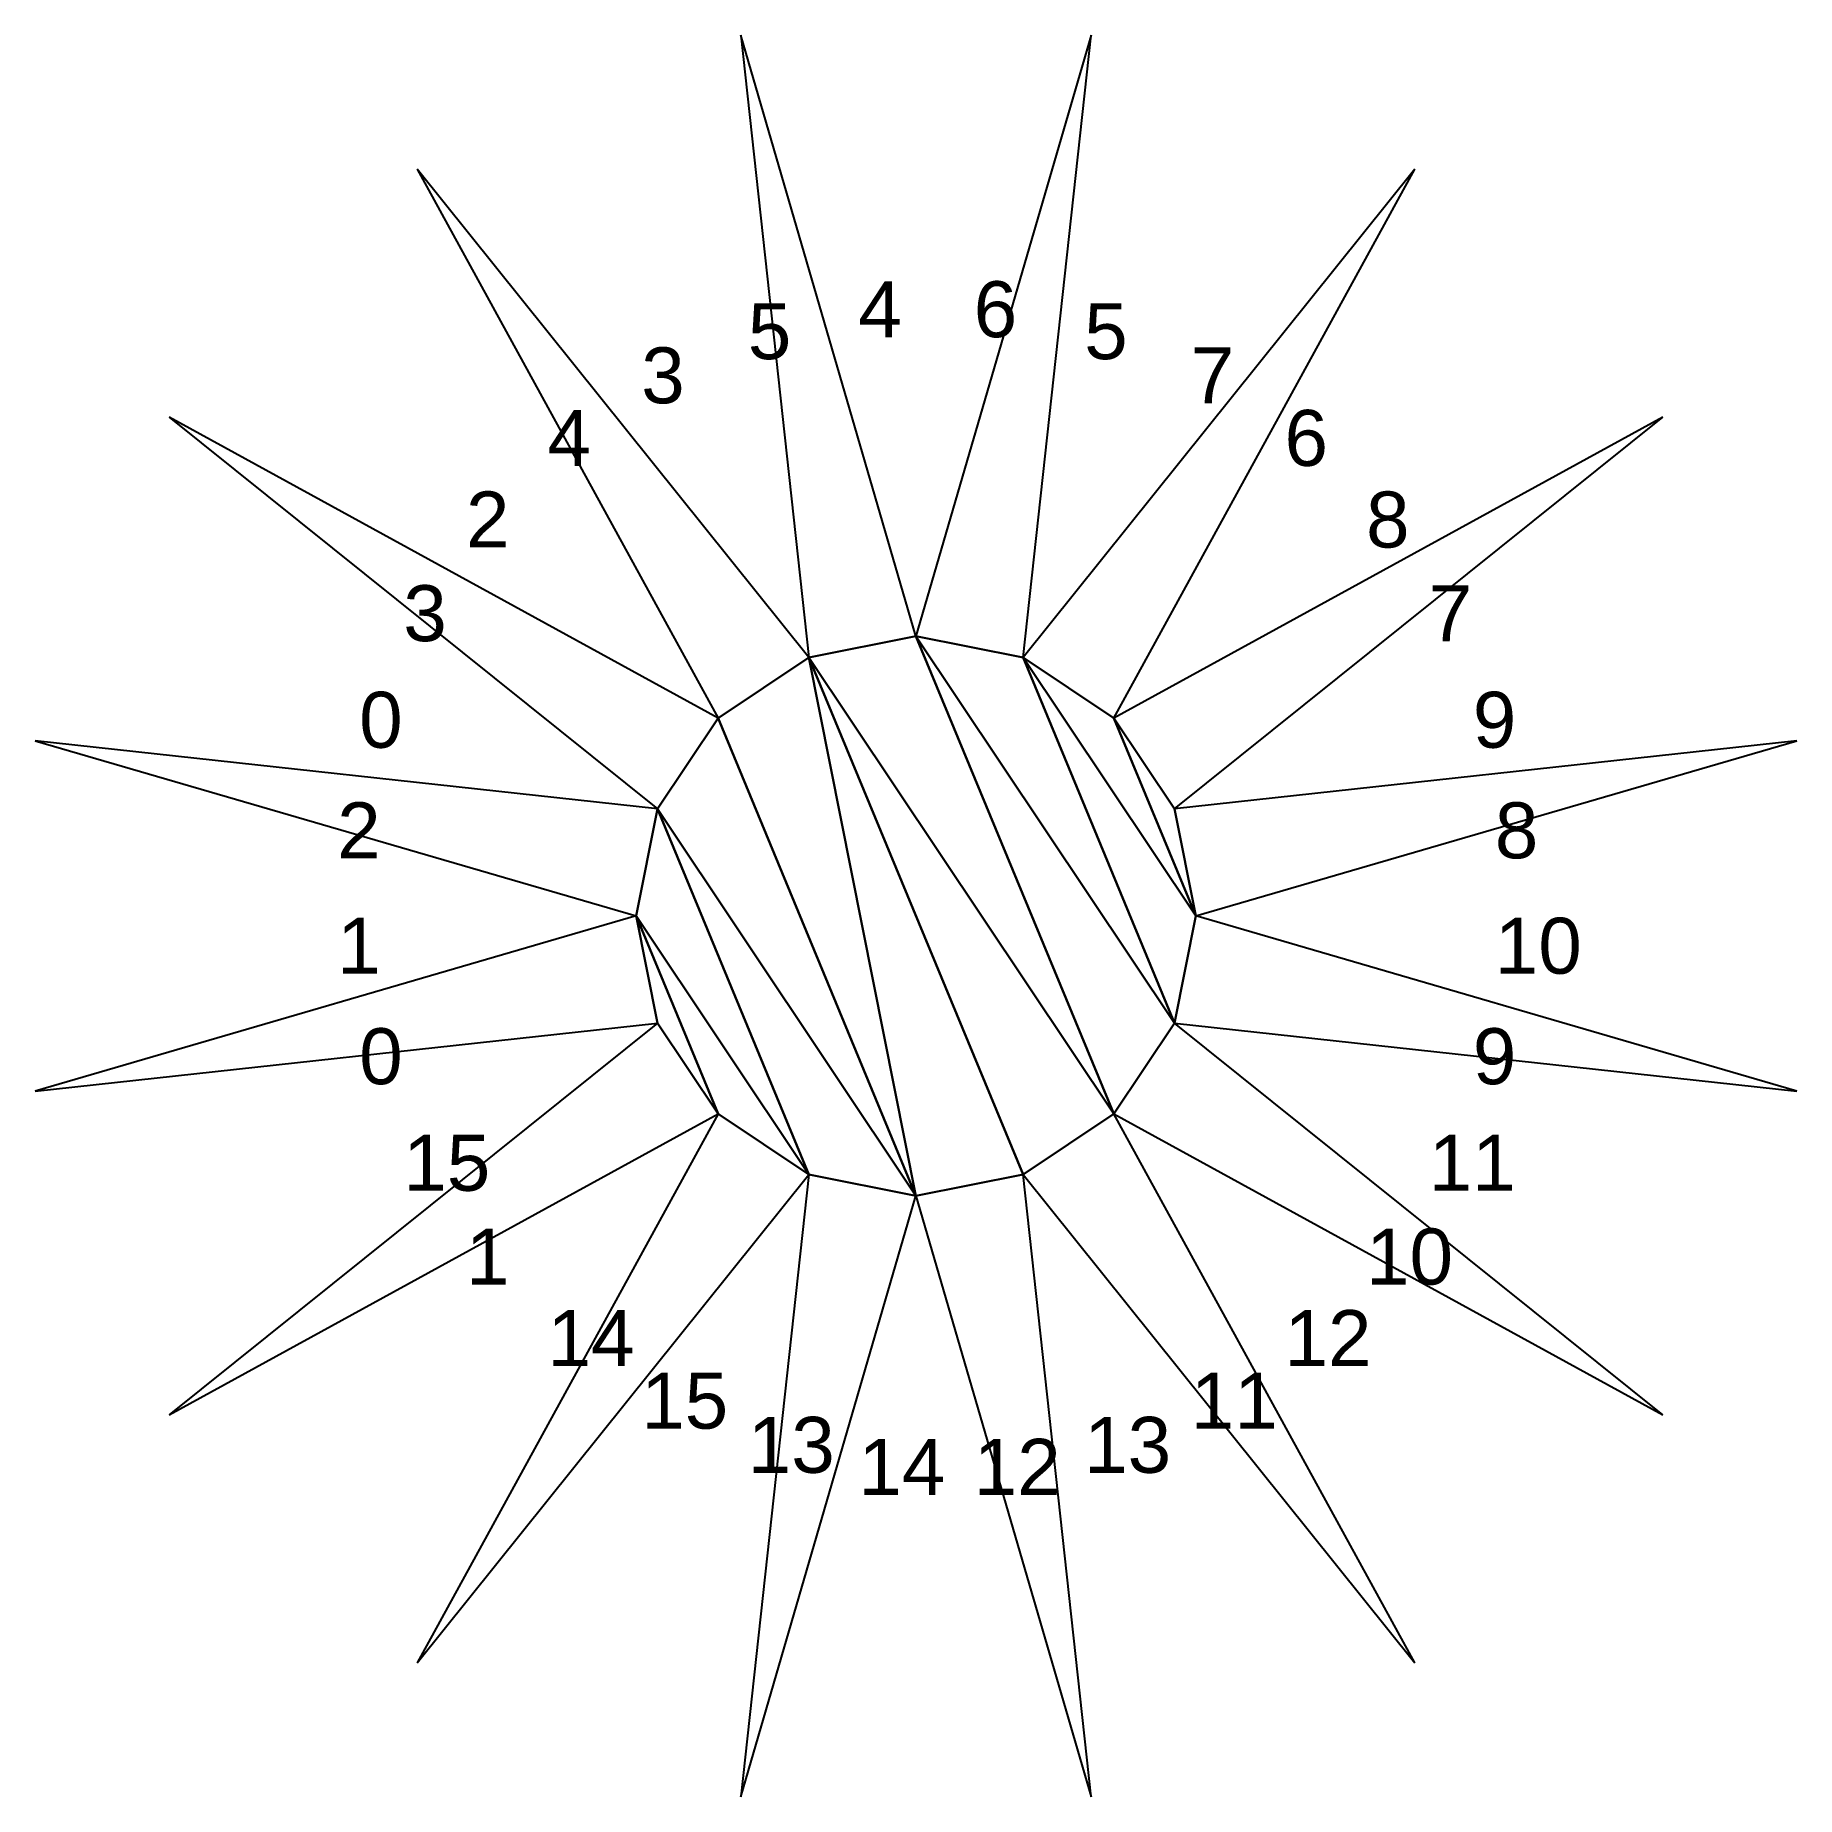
# Model space of a CAD drawing. Extents: x -8.8 to 22.7, y -14.4 to 17.1.
import ezdxf

# ---------------------------------------------------------------- set-up
doc = ezdxf.new("R2010")
doc.units = 0
doc.styles.get("Standard").update_dxf_attribs({"font": 'arial.ttf'})

msp = doc.modelspace()

# ---------------------------------------------------------------- linework, layer by layer
at = {"color": 0}
for p, q in [((6.927, 6.378), (3.798, 17.111)), ((3.798, 17.111), (5.014, 5.997)), ((10.057, 17.111), (6.927, 6.378)), ((8.841, 5.997), (10.057, 17.111)), ((5.014, 5.997), (-1.985, 14.716)), ((-1.985, 14.716), (3.392, 4.913)), ((15.84, 14.716), (8.841, 5.997)), ((10.463, 4.913), (15.84, 14.716)), ((3.392, 4.913), (-6.411, 10.29)), ((-6.411, 10.29), (2.308, 3.291)), ((20.266, 10.29), (10.463, 4.913)), ((11.547, 3.291), (20.266, 10.29)), ((2.308, 3.291), (-8.806, 4.508)), ((-8.806, 4.508), (1.927, 1.378)), ((22.661, 4.507), (11.547, 3.291)), ((11.927, 1.378), (22.661, 4.507)), ((1.927, 1.378), (-8.806, -1.752)), ((22.661, -1.752), (11.927, 1.378)), ((-8.806, -1.752), (2.308, -0.535)), ((2.308, -0.535), (-6.411, -7.534)), ((11.547, -0.535), (22.661, -1.752)), ((20.266, -7.534), (11.547, -0.535)), ((-6.411, -7.534), (3.392, -2.158)), ((3.392, -2.158), (-1.985, -11.96)), ((10.463, -2.158), (20.266, -7.534)), ((15.84, -11.96), (10.463, -2.158)), ((-1.985, -11.96), (5.014, -3.241)), ((5.014, -3.241), (3.798, -14.355)), ((8.841, -3.241), (15.84, -11.96)), ((10.057, -14.355), (8.841, -3.241)), ((3.798, -14.355), (6.927, -3.622)), ((6.927, -3.622), (10.057, -14.355))]:
    msp.add_line(p, q, dxfattribs=at)
at = {"color": 1}
for p, q in [((5.014, 5.997), (6.927, 6.378)), ((6.927, 6.378), (5.014, 5.997)), ((6.927, 6.378), (8.841, 5.997)), ((10.463, -2.158), (6.927, 6.378)), ((11.547, -0.535), (6.927, 6.378)), ((6.927, 6.378), (10.463, -2.158)), ((8.841, 5.997), (6.927, 6.378)), ((6.927, 6.378), (11.547, -0.535)), ((3.392, 4.913), (5.014, 5.997)), ((5.014, 5.997), (3.392, 4.913)), ((6.927, -3.622), (5.014, 5.997)), ((8.841, -3.241), (5.014, 5.997)), ((5.014, 5.997), (6.927, -3.622)), ((10.463, -2.158), (5.014, 5.997)), ((5.014, 5.997), (8.841, -3.241)), ((5.014, 5.997), (10.463, -2.158)), ((8.841, 5.997), (10.463, 4.913)), ((11.547, -0.535), (8.841, 5.997)), ((11.927, 1.378), (8.841, 5.997)), ((8.841, 5.997), (11.547, -0.535)), ((10.463, 4.913), (8.841, 5.997)), ((8.841, 5.997), (11.927, 1.378)), ((2.308, 3.291), (3.392, 4.913)), ((3.392, 4.913), (2.308, 3.291)), ((6.927, -3.622), (3.392, 4.913)), ((3.392, 4.913), (6.927, -3.622)), ((10.463, 4.913), (11.547, 3.291)), ((11.927, 1.378), (10.463, 4.913)), ((10.463, 4.913), (11.927, 1.378)), ((11.547, 3.291), (10.463, 4.913)), ((1.927, 1.378), (2.308, 3.291)), ((2.308, 3.291), (1.927, 1.378)), ((5.014, -3.241), (2.308, 3.291)), ((6.927, -3.622), (2.308, 3.291)), ((2.308, 3.291), (5.014, -3.241)), ((2.308, 3.291), (6.927, -3.622)), ((11.547, 3.291), (11.927, 1.378)), ((11.927, 1.378), (11.547, 3.291)), ((2.308, -0.535), (1.927, 1.378)), ((3.392, -2.158), (1.927, 1.378)), ((1.927, 1.378), (2.308, -0.535)), ((5.014, -3.241), (1.927, 1.378)), ((1.927, 1.378), (3.392, -2.158)), ((1.927, 1.378), (5.014, -3.241)), ((11.927, 1.378), (11.547, -0.535)), ((11.547, -0.535), (11.927, 1.378)), ((3.392, -2.158), (2.308, -0.535)), ((2.308, -0.535), (3.392, -2.158)), ((11.547, -0.535), (10.463, -2.158)), ((10.463, -2.158), (11.547, -0.535)), ((5.014, -3.241), (3.392, -2.158)), ((3.392, -2.158), (5.014, -3.241)), ((10.463, -2.158), (8.841, -3.241)), ((8.841, -3.241), (10.463, -2.158)), ((6.927, -3.622), (5.014, -3.241)), ((5.014, -3.241), (6.927, -3.622)), ((8.841, -3.241), (6.927, -3.622)), ((6.927, -3.622), (8.841, -3.241))]:
    msp.add_line(p, q, dxfattribs=at)

# ---------------------------------------------------------------- texts
for s, p in [('4', (5.897, 11.717)), ('6', (7.958, 11.717)), ('5', (3.923, 11.325)), ('5', (9.932, 11.325)), ('3', (2.019, 10.536)), ('7', (11.836, 10.536)), ('4', (0.345, 9.418)), ('6', (13.51, 9.418)), ('2', (-1.112, 7.961)), ('8', (14.967, 7.96)), ('3', (-2.231, 6.287)), ('7', (16.086, 6.287)), ('0', (-3.019, 4.383)), ('9', (16.874, 4.383)), ('2', (-3.412, 2.408)), ('8', (17.267, 2.408)), ('1', (-3.412, 0.348)), ('10', (17.267, 0.347)), ('0', (-3.019, -1.627)), ('9', (16.874, -1.627)), ('15', (-2.231, -3.531)), ('11', (16.086, -3.531)), ('1', (-1.112, -5.205)), ('10', (14.967, -5.205)), ('14', (0.345, -6.662)), ('12', (13.51, -6.662)), ('15', (2.019, -7.78)), ('11', (11.836, -7.78)), ('13', (3.923, -8.569)), ('13', (9.932, -8.569)), ('14', (5.897, -8.962)), ('12', (7.958, -8.962))]:
    msp.add_text(s, height=1).set_placement(p)

doc.saveas('drawing.dxf')
